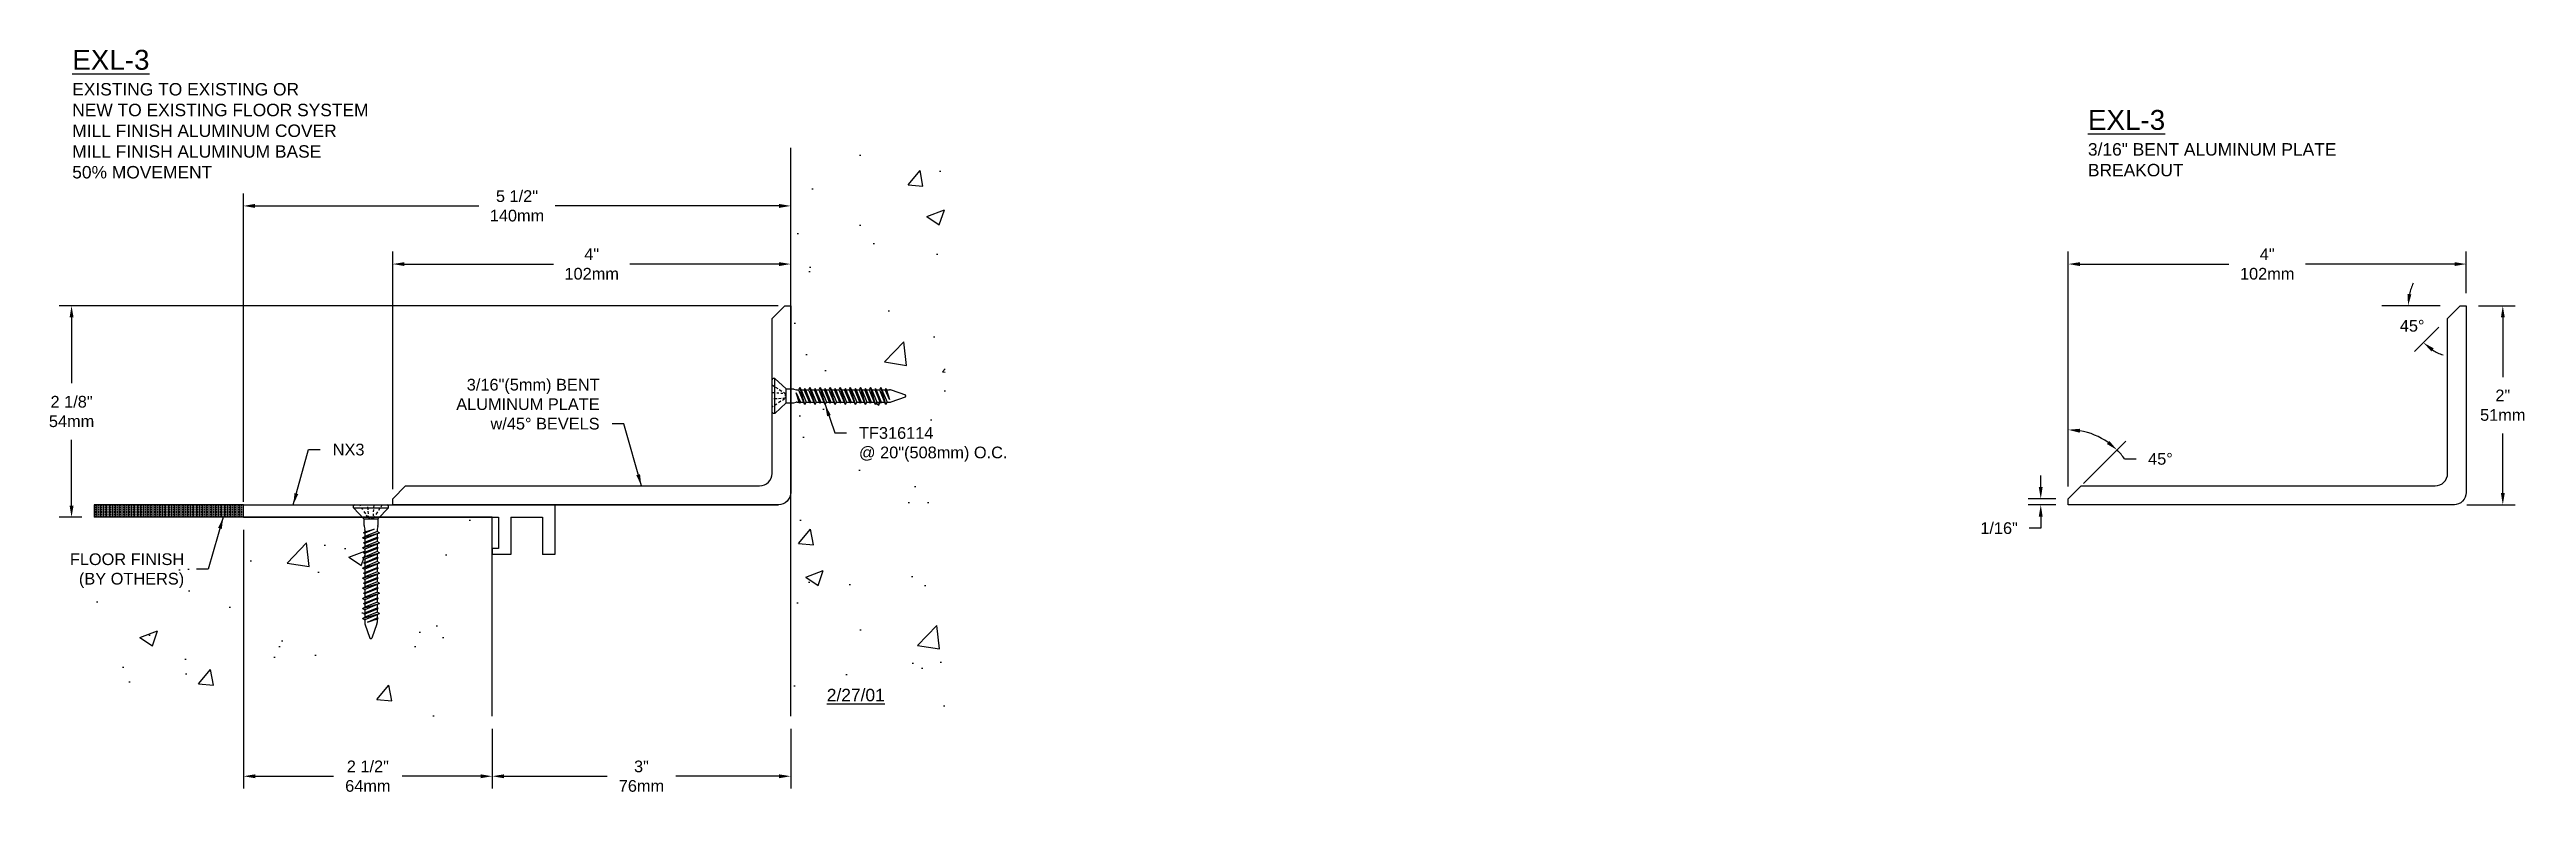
# Model space of a CAD drawing. Header units: inches. Extents: x 0 to 24.8, y 0.5 to 8.1.
import ezdxf

# ---------------------------------------------------------------- set-up
doc = ezdxf.new("R2010")
doc.units = ezdxf.units.IN
doc.header["$MEASUREMENT"] = 0
for name, color, linetype in [('Anchors', 4, 'Continuous'), ('Conditions', 1, 'Continuous'), ('Dimensions', 3, 'Continuous'), ('Metals', 7, 'Continuous'), ('Text', 2, 'Continuous')]:
    doc.layers.add(name, color=color, linetype=linetype)
doc.styles.add('Arial', font='arial.ttf')
doc.dimstyles.new('ARIAL', dxfattribs={"dimtxt": 0.1175, "dimasz": 0.1175, "dimexe": 0.125, "dimexo": 0.125, "dimgap": 0.125, "dimtad": 0, "dimtih": 1, "dimtoh": 1, "dimdec": 4, "dimzin": 0, "dimdsep": 46, "dimlunit": 4, "dimtxsty": 'Arial', "dimcen": 0.09, "dimadec": 0, "dimazin": 0, "dimtfac": 1, "dimtdec": 4, "dimtofl": 0, "dimtmove": 0, "dimatfit": 3, "dimfxl": 0, "dimfrac": 2, "dimtolj": 1, "dimtzin": 0, "dimarcsym": 0})

# ---------------------------------------------------------------- blocks, each defined once
blk = doc.blocks.new('TF-316114')
for p, q in [((-0.163, 0), (0.163, 0)), ((-0.104, -0.013), (-0.113, 0)), ((-0.176, -0.029), (-0.175, -0.01)), ((-0.176, -0.029), (0.176, -0.029)), ((-0.176, -0.029), (-0.07, -0.141)), ((-0.082, -0.047), (-0.091, -0.032)), ((-0.074, -0.28), (0.032, -0.243)), ((-0.07, -0.141), (0.07, -0.141)), ((-0.07, -0.141), (-0.07, -0.208)), ((-0.053, -0.09), (-0.069, -0.066)), ((-0.069, -0.218), (-0.063, -0.244)), ((-0.062, -0.273), (0.032, -0.243)), ((0.032, -0.243), (-0.062, -0.286)), ((-0.031, -0.125), (-0.044, -0.104)), ((-0.031, -0.005), (-0.031, 0)), ((-0.03, -0.026), (-0.03, -0.019)), ((-0.028, -0.051), (-0.029, -0.032)), ((-0.026, -0.091), (-0.028, -0.065)), ((-0.024, -0.126), (-0.025, -0.11)), ((-0.024, -0.135), (-0.011, -0.135)), ((-0.002, -0.135), (0.018, -0.135)), ((0.037, -0.115), (0.024, -0.135)), ((0.024, -0.135), (0.025, -0.125)), ((0.025, -0.11), (0.026, -0.09)), ((0.027, -0.07), (0.029, -0.048)), ((0.03, -0.026), (0.031, -0.008)), ((0.066, -0.071), (0.049, -0.098)), ((0.069, -0.218), (0.063, -0.244)), ((0.07, -0.141), (0.176, -0.029)), ((0.07, -0.141), (0.07, -0.208)), ((0.09, -0.035), (0.075, -0.058)), ((0.11, -0.005), (0.098, -0.022)), ((0.176, -0.029), (0.175, -0.01)), ((-0.086, -0.33), (0.086, -0.28)), ((-0.086, -0.33), (-0.062, -0.317)), ((-0.086, -0.33), (-0.062, -0.343)), ((-0.086, -0.432), (0.086, -0.381)), ((-0.086, -0.432), (-0.062, -0.419)), ((-0.086, -0.432), (-0.062, -0.445)), ((-0.086, -0.534), (0.086, -0.483)), ((-0.074, -0.28), (-0.062, -0.273)), ((-0.074, -0.28), (-0.062, -0.286)), ((-0.074, -0.381), (0.074, -0.33)), ((-0.074, -0.381), (-0.062, -0.375)), ((-0.074, -0.381), (-0.062, -0.387)), ((-0.074, -0.483), (0.074, -0.432)), ((-0.074, -0.483), (-0.062, -0.477)), ((-0.074, -0.483), (-0.062, -0.489)), ((-0.062, -0.253), (-0.062, -0.273)), ((0.062, -0.267), (-0.062, -0.317)), ((-0.062, -0.286), (-0.062, -0.317)), ((0.062, -0.293), (-0.062, -0.343)), ((-0.062, -0.375), (0.062, -0.324)), ((0.062, -0.337), (-0.062, -0.387)), ((-0.062, -0.343), (-0.062, -0.375)), ((0.062, -0.368), (-0.062, -0.419)), ((-0.062, -0.387), (-0.062, -0.419)), ((0.062, -0.394), (-0.062, -0.445)), ((-0.062, -0.477), (0.062, -0.426)), ((0.062, -0.438), (-0.062, -0.489)), ((-0.062, -0.445), (-0.062, -0.477)), ((0.062, -0.47), (-0.062, -0.521)), ((-0.062, -0.489), (-0.062, -0.521)), ((0.062, -0.496), (-0.062, -0.546)), ((0.062, -0.253), (0.062, -0.267)), ((0.086, -0.28), (0.062, -0.267)), ((0.086, -0.28), (0.062, -0.293)), ((0.062, -0.293), (0.062, -0.324)), ((0.074, -0.33), (0.062, -0.324)), ((0.074, -0.33), (0.062, -0.337)), ((0.062, -0.337), (0.062, -0.368)), ((0.086, -0.381), (0.062, -0.368)), ((0.086, -0.381), (0.062, -0.394)), ((0.062, -0.394), (0.062, -0.426)), ((0.074, -0.432), (0.062, -0.426)), ((0.074, -0.432), (0.062, -0.438)), ((0.062, -0.438), (0.062, -0.47)), ((0.086, -0.483), (0.062, -0.47)), ((0.086, -0.483), (0.062, -0.496)), ((0.062, -0.496), (0.062, -0.527)), ((-0.086, -0.534), (-0.062, -0.521)), ((-0.086, -0.534), (-0.062, -0.546)), ((-0.086, -0.635), (0.086, -0.584)), ((-0.086, -0.635), (-0.062, -0.622)), ((-0.086, -0.635), (-0.062, -0.648)), ((-0.086, -0.737), (0.086, -0.686)), ((-0.086, -0.737), (-0.062, -0.724)), ((-0.086, -0.737), (-0.062, -0.75)), ((-0.074, -0.584), (0.074, -0.534)), ((-0.074, -0.584), (-0.062, -0.578)), ((-0.074, -0.584), (-0.062, -0.59)), ((-0.074, -0.686), (0.074, -0.635)), ((-0.074, -0.686), (-0.062, -0.68)), ((-0.074, -0.686), (-0.062, -0.692)), ((-0.074, -0.787), (0.074, -0.737)), ((-0.062, -0.578), (0.062, -0.527)), ((0.062, -0.54), (-0.062, -0.59)), ((-0.062, -0.546), (-0.062, -0.578)), ((0.062, -0.571), (-0.062, -0.622)), ((-0.062, -0.59), (-0.062, -0.622)), ((0.062, -0.597), (-0.062, -0.648)), ((-0.062, -0.68), (0.062, -0.629)), ((0.062, -0.641), (-0.062, -0.692)), ((-0.062, -0.648), (-0.062, -0.68)), ((0.062, -0.673), (-0.062, -0.724)), ((-0.062, -0.692), (-0.062, -0.724)), ((0.062, -0.699), (-0.062, -0.75)), ((-0.062, -0.781), (0.062, -0.73)), ((0.062, -0.743), (-0.062, -0.794)), ((0.074, -0.534), (0.062, -0.527)), ((0.074, -0.534), (0.062, -0.54)), ((0.062, -0.54), (0.062, -0.571)), ((0.086, -0.584), (0.062, -0.571)), ((0.086, -0.584), (0.062, -0.597)), ((0.062, -0.597), (0.062, -0.629)), ((0.074, -0.635), (0.062, -0.629)), ((0.074, -0.635), (0.062, -0.641)), ((0.062, -0.641), (0.062, -0.673)), ((0.086, -0.686), (0.062, -0.673)), ((0.086, -0.686), (0.062, -0.699)), ((0.062, -0.699), (0.062, -0.73)), ((0.074, -0.737), (0.062, -0.73)), ((0.074, -0.737), (0.062, -0.743)), ((0.062, -0.743), (0.062, -0.774)), ((-0.086, -0.838), (0.086, -0.787)), ((-0.086, -0.838), (-0.062, -0.825)), ((-0.086, -0.838), (-0.062, -0.851)), ((-0.086, -0.94), (0.086, -0.889)), ((-0.086, -0.94), (-0.062, -0.927)), ((-0.086, -0.94), (-0.062, -0.953)), ((-0.086, -1.041), (0.086, -0.991)), ((-0.074, -0.787), (-0.062, -0.781)), ((-0.074, -0.787), (-0.062, -0.794)), ((-0.074, -0.889), (0.074, -0.838)), ((-0.074, -0.889), (-0.062, -0.883)), ((-0.074, -0.889), (-0.062, -0.895)), ((-0.074, -0.991), (0.074, -0.94)), ((-0.074, -0.991), (-0.062, -0.984)), ((-0.074, -0.991), (-0.062, -0.997)), ((-0.062, -0.75), (-0.062, -0.781)), ((0.062, -0.774), (-0.062, -0.825)), ((-0.062, -0.794), (-0.062, -0.825)), ((0.062, -0.8), (-0.062, -0.851)), ((-0.062, -0.883), (0.062, -0.832)), ((0.062, -0.844), (-0.062, -0.895)), ((-0.062, -0.851), (-0.062, -0.883)), ((0.062, -0.876), (-0.062, -0.927)), ((-0.062, -0.895), (-0.062, -0.927)), ((0.062, -0.902), (-0.062, -0.953)), ((-0.062, -0.984), (0.062, -0.934)), ((0.062, -0.946), (-0.062, -0.997)), ((-0.062, -0.953), (-0.062, -0.984)), ((0.062, -0.978), (-0.062, -1.028)), ((0.086, -0.787), (0.062, -0.774)), ((0.086, -0.787), (0.062, -0.8)), ((0.062, -0.8), (0.062, -0.832)), ((0.074, -0.838), (0.062, -0.832)), ((0.074, -0.838), (0.062, -0.844)), ((0.062, -0.844), (0.062, -0.876)), ((0.086, -0.889), (0.062, -0.876)), ((0.086, -0.889), (0.062, -0.902)), ((0.062, -0.902), (0.062, -0.934)), ((0.074, -0.94), (0.062, -0.934)), ((0.074, -0.94), (0.062, -0.946)), ((0.062, -0.946), (0.062, -0.978)), ((0.086, -0.991), (0.062, -0.978)), ((0.086, -0.991), (0.062, -1.003)), ((-0.086, -1.041), (-0.062, -1.028)), ((-0.086, -1.041), (-0.062, -1.054)), ((-0.086, -1.143), (0.086, -1.092)), ((-0.086, -1.143), (-0.062, -1.13)), ((-0.086, -1.143), (-0.062, -1.156)), ((-0.074, -1.092), (0.074, -1.041)), ((-0.074, -1.092), (-0.062, -1.086)), ((-0.074, -1.092), (-0.062, -1.098)), ((-0.062, -0.997), (-0.062, -1.028)), ((0.062, -1.003), (-0.062, -1.054)), ((-0.062, -1.086), (0.062, -1.035)), ((0.062, -1.047), (-0.062, -1.098)), ((-0.062, -1.054), (-0.062, -1.086)), ((0.062, -1.079), (-0.062, -1.13)), ((-0.062, -1.098), (-0.062, -1.13)), ((0.062, -1.105), (-0.062, -1.156)), ((-0.062, -1.156), (-0.062, -1.182)), ((-0.06, -1.197), (-0.01, -1.34)), ((-0.034, -1.18), (0.062, -1.137)), ((-0.034, -1.18), (0.074, -1.143)), ((0.062, -1.149), (-0.034, -1.18)), ((0.06, -1.197), (0.01, -1.34)), ((0.062, -1.003), (0.062, -1.035)), ((0.074, -1.041), (0.062, -1.035)), ((0.074, -1.041), (0.062, -1.047)), ((0.062, -1.047), (0.062, -1.079)), ((0.086, -1.092), (0.062, -1.079)), ((0.086, -1.092), (0.062, -1.105)), ((0.062, -1.105), (0.062, -1.137)), ((0.074, -1.143), (0.062, -1.137)), ((0.074, -1.143), (0.062, -1.149)), ((0.062, -1.149), (0.062, -1.182))]:
    blk.add_line(p, q)
for centre, radius, start, end in [((-0.163, -0.011), 0.0112, 90, 175), ((-0.023, -0.208), 0.0465, 180, 191.9357), ((-0.109, -0.253), 0.0465, 0, 11.9357), ((0.109, -0.253), 0.0465, 168.0643, 180), ((0.023, -0.208), 0.0465, 348.0643, 0), ((0.163, -0.011), 0.0112, 5, 90), ((-0.016, -1.182), 0.0465, 180, 199.3058), ((0.016, -1.182), 0.0465, 340.6942, 0), ((0, -1.335), 0.0106, 204.1001, 335.8999)]:
    blk.add_arc(centre, radius, start, end)
blk = doc.blocks.new('TF316114')
blk.add_blockref('TF-316114', (0, 0))
blk = doc.blocks.new('*D2')
at = {"layer": 'Defpoints', "color": 0}
for p in [(4.4, 1.398), (7.4, 1.398), (4.4, 0.796)]:
    blk.add_point(p, dxfattribs=at)
at = {"layer": 'Dimensions', "color": 0, "lineweight": -2}
for p, q in [((4.4, 1.273), (4.4, 0.671)), ((7.4, 1.273), (7.4, 0.671)), ((4.518, 0.796), (5.556, 0.796)), ((7.283, 0.796), (6.244, 0.796))]:
    blk.add_line(p, q, dxfattribs=at)
at = {"layer": 'Dimensions', "color": 0}
for points in [[(4.518, 0.815), (4.518, 0.776), (4.4, 0.796)], [(7.283, 0.815), (7.283, 0.776), (7.4, 0.796)]]:
    blk.add_solid(points, dxfattribs=at)
at = {"layer": 'Dimensions', "color": 0, "insert": (5.9, 0.796), "char_height": 0.1175, "attachment_point": 5, "style": 'Arial'}
blk.add_mtext('\\A1;3"\\P76mm', dxfattribs=at)
blk = doc.blocks.new('*D3')
at = {"layer": 'Defpoints', "color": 0}
for p in [(1.899, 6.526), (7.4, 6.214), (1.899, 3.428)]:
    blk.add_point(p, dxfattribs=at)
at = {"layer": 'Dimensions', "color": 0, "lineweight": -2}
for p, q in [((1.899, 3.553), (1.899, 6.651)), ((2.016, 6.526), (4.265, 6.526)), ((7.283, 6.526), (5.034, 6.526)), ((7.4, 6.339), (7.4, 6.651))]:
    blk.add_line(p, q, dxfattribs=at)
at = {"layer": 'Dimensions', "color": 0}
for points in [[(2.016, 6.546), (2.016, 6.506), (1.899, 6.526)], [(7.283, 6.546), (7.283, 6.506), (7.4, 6.526)]]:
    blk.add_solid(points, dxfattribs=at)
at = {"layer": 'Dimensions', "color": 0, "insert": (4.649, 6.526), "char_height": 0.1175, "attachment_point": 5, "style": 'Arial'}
blk.add_mtext('\\A1;5 1/2"\\P140mm', dxfattribs=at)
blk = doc.blocks.new('*D4')
at = {"layer": 'Defpoints', "color": 0}
for p in [(7.4, 5.523), (0.172, 3.398), (0.4, 3.398)]:
    blk.add_point(p, dxfattribs=at)
at = {"layer": 'Dimensions', "color": 0, "lineweight": -2}
for p, q in [((7.275, 5.523), (0.047, 5.523)), ((0.172, 5.405), (0.172, 4.744)), ((0.172, 3.516), (0.172, 4.177)), ((0.275, 3.398), (0.047, 3.398))]:
    blk.add_line(p, q, dxfattribs=at)
at = {"layer": 'Dimensions', "color": 0}
for points in [[(0.152, 5.405), (0.192, 5.405), (0.172, 5.523)], [(0.152, 3.516), (0.192, 3.516), (0.172, 3.398)]]:
    blk.add_solid(points, dxfattribs=at)
at = {"layer": 'Dimensions', "color": 0, "insert": (0.172, 4.46), "char_height": 0.1175, "attachment_point": 5, "style": 'Arial'}
blk.add_mtext('\\A1;2 1/8"\\P54mm', dxfattribs=at)
blk = doc.blocks.new('*D5')
at = {"layer": 'Defpoints', "color": 0}
for p in [(7.4, 5.942), (7.4, 5.523), (3.4, 3.554)]:
    blk.add_point(p, dxfattribs=at)
at = {"layer": 'Dimensions', "color": 0, "lineweight": -2}
for p, q in [((3.4, 3.679), (3.4, 6.067)), ((7.4, 5.648), (7.4, 6.067)), ((3.518, 5.942), (5.016, 5.942)), ((7.283, 5.942), (5.784, 5.942))]:
    blk.add_line(p, q, dxfattribs=at)
at = {"layer": 'Dimensions', "color": 0}
for points in [[(3.518, 5.961), (3.518, 5.922), (3.4, 5.942)], [(7.283, 5.961), (7.283, 5.922), (7.4, 5.942)]]:
    blk.add_solid(points, dxfattribs=at)
at = {"layer": 'Dimensions', "color": 0, "insert": (5.4, 5.942), "char_height": 0.1175, "attachment_point": 5, "style": 'Arial'}
blk.add_mtext('\\A1;4"\\P102mm', dxfattribs=at)
blk = doc.blocks.new('*D6')
at = {"layer": 'Defpoints', "color": 0}
for p in [(1.9, 3.398), (4.4, 1.398), (4.4, 0.796)]:
    blk.add_point(p, dxfattribs=at)
at = {"layer": 'Dimensions', "color": 0, "lineweight": -2}
for p, q in [((1.9, 3.273), (1.9, 0.671)), ((4.4, 1.273), (4.4, 0.671)), ((2.018, 0.796), (2.805, 0.796)), ((4.283, 0.796), (3.495, 0.796))]:
    blk.add_line(p, q, dxfattribs=at)
at = {"layer": 'Dimensions', "color": 0}
for points in [[(2.018, 0.815), (2.018, 0.776), (1.9, 0.796)], [(4.283, 0.815), (4.283, 0.776), (4.4, 0.796)]]:
    blk.add_solid(points, dxfattribs=at)
at = {"layer": 'Dimensions', "color": 0, "insert": (3.15, 0.796), "char_height": 0.1175, "attachment_point": 5, "style": 'Arial'}
blk.add_mtext('\\A1;2 1/2"\\P64mm', dxfattribs=at)
blk = doc.blocks.new('*D8')
at = {"layer": 'Defpoints', "color": 0}
for p in [(24.241, 5.942), (24.241, 5.523), (20.241, 3.583)]:
    blk.add_point(p, dxfattribs=at)
at = {"layer": 'Dimensions', "color": 0, "lineweight": -2}
for p, q in [((20.241, 3.708), (20.241, 6.067)), ((24.241, 5.648), (24.241, 6.067)), ((20.359, 5.942), (21.857, 5.942)), ((24.124, 5.942), (22.626, 5.942))]:
    blk.add_line(p, q, dxfattribs=at)
at = {"layer": 'Dimensions', "color": 0}
for points in [[(20.359, 5.961), (20.359, 5.922), (20.241, 5.942)], [(24.124, 5.961), (24.124, 5.922), (24.241, 5.942)]]:
    blk.add_solid(points, dxfattribs=at)
at = {"layer": 'Dimensions', "color": 0, "insert": (22.241, 5.942), "char_height": 0.1175, "attachment_point": 5, "style": 'Arial'}
blk.add_mtext('\\A1;4"\\P102mm', dxfattribs=at)
blk = doc.blocks.new('*D9')
at = {"layer": 'Defpoints', "color": 0}
for p in [(24.241, 5.523), (24.609, 5.523), (24.123, 3.523)]:
    blk.add_point(p, dxfattribs=at)
at = {"layer": 'Dimensions', "color": 0, "lineweight": -2}
for p, q in [((24.366, 5.523), (24.734, 5.523)), ((24.609, 5.405), (24.609, 4.806)), ((24.609, 3.641), (24.609, 4.24)), ((24.248, 3.523), (24.734, 3.523))]:
    blk.add_line(p, q, dxfattribs=at)
at = {"layer": 'Dimensions', "color": 0}
for points in [[(24.59, 5.405), (24.629, 5.405), (24.609, 5.523)], [(24.59, 3.641), (24.629, 3.641), (24.609, 3.523)]]:
    blk.add_solid(points, dxfattribs=at)
at = {"layer": 'Dimensions', "color": 0, "insert": (24.609, 4.523), "char_height": 0.1175, "attachment_point": 5, "style": 'Arial'}
blk.add_mtext('\\A1;2"\\P51mm', dxfattribs=at)
blk = doc.blocks.new('*D10')
at = {"layer": 'Defpoints', "color": 0}
for p in [(19.965, 3.523), (20.241, 3.583), (20.241, 3.523)]:
    blk.add_point(p, dxfattribs=at)
at = {"layer": 'Dimensions', "color": 0, "lineweight": -2}
for p, q in [((19.965, 3.701), (19.965, 3.818)), ((20.116, 3.583), (19.84, 3.583)), ((20.116, 3.523), (19.84, 3.523)), ((19.965, 3.288), (19.847, 3.288)), ((19.965, 3.405), (19.965, 3.288))]:
    blk.add_line(p, q, dxfattribs=at)
at = {"layer": 'Dimensions', "color": 0}
for points in [[(19.945, 3.701), (19.984, 3.701), (19.965, 3.583)], [(19.945, 3.405), (19.984, 3.405), (19.965, 3.523)]]:
    blk.add_solid(points, dxfattribs=at)
at = {"layer": 'Dimensions', "color": 0, "insert": (19.546, 3.288), "char_height": 0.1175, "attachment_point": 5, "style": 'Arial'}
blk.add_mtext('\\A1;1/16"', dxfattribs=at)
blk = doc.blocks.new('*D11')
at = {"layer": 'Defpoints', "color": 0}
for p in [(20.241, 4.271), (20.421, 4.253), (20.241, 3.583), (20.241, 3.583), (20.306, 3.648)]:
    blk.add_point(p, dxfattribs=at)
at = {"layer": 'Dimensions', "color": 0, "lineweight": -2}
for p, q in [((20.241, 4.396), (20.241, 4.402)), ((20.395, 3.736), (20.82, 4.162)), ((20.808, 3.984), (20.925, 3.984))]:
    blk.add_line(p, q, dxfattribs=at)
for start, end in [(54.7135, 80.2865), (35.2865, 45)]:
    blk.add_arc((20.241, 3.583), 0.694, start, end, dxfattribs=at)
at = {"layer": 'Dimensions', "color": 0}
for points in [[(20.357, 4.247), (20.36, 4.287), (20.241, 4.277)], [(20.655, 4.164), (20.629, 4.134), (20.732, 4.074)]]:
    blk.add_solid(points, dxfattribs=at)
at = {"layer": 'Dimensions', "color": 0, "insert": (21.168, 3.984), "char_height": 0.1175, "attachment_point": 5, "style": 'Arial'}
blk.add_mtext('\\A1;45°', dxfattribs=at)
blk = doc.blocks.new('BENTPLATE')
blk.add_lwpolyline([(7.282, 3.523), (3.4, 3.523), (3.4, 3.583), (3.53, 3.713), (7.088, 3.713, 0.414214), (7.213, 3.838), (7.213, 5.395), (7.34, 5.523), (7.4, 5.523), (7.4, 3.648, -0.414214), (7.275, 3.523)], format="xyb")
blk = doc.blocks.new('*D17')
at = {"layer": 'Defpoints', "color": 0}
for p in [(23.393, 5.523), (23.978, 5.523), (24.181, 5.523), (23.675, 5.387), (24.054, 5.395)]:
    blk.add_point(p, dxfattribs=at)
at = {"layer": 'Dimensions', "color": 0, "lineweight": -2}
blk.add_line((23.965, 5.307), (23.722, 5.064), dxfattribs=at)
for start, end in [(154.241, 167.1205), (237.8795, 250.759)]:
    blk.add_arc((24.181, 5.523), 0.524, start, end, dxfattribs=at)
at = {"layer": 'Dimensions', "color": 0}
for points in [[(23.69, 5.637), (23.651, 5.642), (23.657, 5.523)], [(23.891, 5.064), (23.915, 5.095), (23.811, 5.152)]]:
    blk.add_solid(points, dxfattribs=at)
at = {"layer": 'Dimensions', "color": 0, "insert": (23.698, 5.321), "char_height": 0.1175, "attachment_point": 5, "style": 'Arial'}
blk.add_mtext('\\A1;45°', dxfattribs=at)
blk = doc.blocks.new('nx3')
for p, q in [((0, 0.375), (0, 0.5)), ((0, 0.5), (3.13, 0.5)), ((3.13, 0.5), (3.13, 0)), ((0, 0.375), (2.562, 0.375)), ((2.562, 0.375), (2.562, 0.062)), ((2.687, 0.375), (2.687, 0)), ((2.687, 0.375), (3.005, 0.375)), ((3.005, 0.375), (3.005, 0)), ((2.5, 0.062), (2.5, 0)), ((2.562, 0.062), (2.5, 0.062)), ((2.687, 0), (2.5, 0)), ((3.13, 0), (3.005, 0))]:
    blk.add_line(p, q)

msp = doc.modelspace()

# ---------------------------------------------------------------- hatches: boundary and pattern name
at = {"layer": 'Conditions'}
h = msp.add_hatch(dxfattribs=at)
h.set_pattern_fill('AR-CONC', color=256, scale=0.25, style=0)
h.set_pattern_definition([(50, (1, 0), (1.79315, -0.15688), [0.1875, -2.0625]), (355, (1, 0), (-0.34688, 1.88048), [0.15, -1.65]), (100.451, (1.1494, -0.013), (1.44627, 1.7236), [0.15935, -1.75286]), (46.184, (1, 0.5), (2.6681, -0.4138), [0.28125, -3.09375]), (96.636, (1.2223, 0.4655), (2.33666, 2.4353), [0.239, -2.6293]), (351.184, (1, 0.5), (2.33665, 2.4353), [0.225, -2.475]), (21, (1.25, 0.375), (1.49227, -1.00655), [0.1875, -2.0625]), (326, (1.25, 0.375), (0.6083, 1.81288), [0.15, -1.65]), (71.451, (1.3744, 0.2911), (2.10056, 0.80633), [0.15935, -1.75286]), (37.5, (1, 0), (0.0304, 0.832235), [0, -1.63, 0, -1.675, 0, -1.65625]), (7.5, (1, 0), (0.657674, 0.98603), [0, -0.955, 0, -1.5925, 0, -0.63125]), (327.5, (0.4425, 0), (1.334556, -0.056387), [0, -0.625, 0, -1.95, 0, -2.5875]), (317.5, (0.1925, 0), (1.45797, 0.25026), [0, -0.8125, 0, -1.295, 0, -1.8375])])
h.paths.add_polyline_path([(8.95291, 7.11042), (7.40003, 7.11042), (7.40003, 4.70149), (7.41603, 4.68634), (7.48798, 4.68634), (7.51871, 4.67985, 0.05212645), (7.52833, 4.67884), (7.5417, 4.67884), (7.55462, 4.70284), (7.56755, 4.67884), (7.59924, 4.67884), (7.6054, 4.69029), (7.61157, 4.67884), (7.64326, 4.67884), (7.65618, 4.70284), (7.66911, 4.67884), (7.7008, 4.67884), (7.70697, 4.69029), (7.71313, 4.67884), (7.74482, 4.67884), (7.75775, 4.70284), (7.77067, 4.67884), (7.80236, 4.67884), (7.80853, 4.69029), (7.81469, 4.67884), (7.84638, 4.67884), (7.85931, 4.70284), (7.87223, 4.67884), (7.90393, 4.67884), (7.91009, 4.69029), (7.91625, 4.67884), (7.94795, 4.67884), (7.96087, 4.70284), (7.9738, 4.67884), (8.00549, 4.67884), (8.01165, 4.69029), (8.01782, 4.67884), (8.04951, 4.67884), (8.06243, 4.70284), (8.07536, 4.67884), (8.10705, 4.67884), (8.11322, 4.69029), (8.11938, 4.67884), (8.15107, 4.67884), (8.164, 4.70284), (8.17692, 4.67884), (8.20861, 4.67884), (8.21478, 4.69029), (8.22094, 4.67884), (8.25263, 4.67884), (8.26556, 4.70284), (8.27848, 4.67884), (8.31018, 4.67884), (8.31634, 4.69029), (8.3225, 4.67884), (8.3542, 4.67884), (8.36712, 4.70284), (8.38005, 4.67884), (8.41174, 4.67884), (8.4179, 4.69029), (8.42407, 4.67884), (8.45669, 4.67884, -0.08443704), (8.47206, 4.67623), (8.61311, 4.62682, -0.77412328), (8.61311, 4.60637), (8.47206, 4.55696, -0.08443704), (8.45669, 4.55434), (8.43083, 4.55434), (8.4179, 4.53034), (8.40498, 4.55434), (8.37329, 4.55434), (8.36712, 4.5429), (8.36096, 4.55434), (8.32927, 4.55434), (8.31634, 4.53034), (8.30342, 4.55434), (8.27172, 4.55434), (8.26556, 4.5429), (8.2594, 4.55434), (8.2277, 4.55434), (8.21478, 4.53034), (8.20185, 4.55434), (8.17016, 4.55434), (8.164, 4.5429), (8.15783, 4.55434), (8.12614, 4.55434), (8.11322, 4.53034), (8.10029, 4.55434), (8.0686, 4.55434), (8.06243, 4.5429), (8.05627, 4.55434), (8.02458, 4.55434), (8.01165, 4.53034), (7.99873, 4.55434), (7.96704, 4.55434), (7.96087, 4.5429), (7.95471, 4.55434), (7.92302, 4.55434), (7.91009, 4.53034), (7.89717, 4.55434), (7.86547, 4.55434), (7.85931, 4.5429), (7.85315, 4.55434), (7.82145, 4.55434), (7.80853, 4.53034), (7.7956, 4.55434), (7.76391, 4.55434), (7.75775, 4.5429), (7.75158, 4.55434), (7.71989, 4.55434), (7.70697, 4.53034), (7.69404, 4.55434), (7.66235, 4.55434), (7.65618, 4.5429), (7.65002, 4.55434), (7.61833, 4.55434), (7.6054, 4.53034), (7.59248, 4.55434), (7.56079, 4.55434), (7.55462, 4.5429), (7.54846, 4.55434), (7.52833, 4.55434, 0.05212645), (7.51871, 4.55334), (7.48798, 4.54684), (7.41603, 4.54684), (7.40003, 4.5317), (7.40003, 3.64784), (7.40003, 1.39804), (8.95291, 1.39804), (8.95291, 3.90103), (8.07483, 3.90103), (8.07483, 4.36221), (8.95291, 4.36221)])
h.paths.add_polyline_path([(8.38567, 1.73024), (8.38567, 1.46821), (7.69701, 1.46821), (7.69701, 1.73024)], flags=16)
h.paths.add_polyline_path([(7.73177, 1.70548), (8.33971, 1.70548), (8.33971, 1.49085), (7.73177, 1.49085)], flags=8)
h = msp.add_hatch(dxfattribs=at)
h.set_pattern_fill('ANSI33', color=256, scale=0.125, angle=45, style=0)
h.set_pattern_definition([(90, (-1.163632, -0.15896), (-0.03125, 7e-18), []), (90, (-1.148007, -0.143335), (-0.03125, 7e-18), [0.015625, -0.0078125])])
h.paths.add_polyline_path([(1.90003, 3.52304), (0.40003, 3.52304), (0.40003, 3.39825), (1.90003, 3.39825)])
h = msp.add_hatch(dxfattribs=at)
h.set_pattern_fill('AR-CONC', color=256, scale=0.25, style=0)
h.paths.add_polyline_path([(4.40003, 3.02304), (4.39886, 3.02304), (4.39886, 3.08504), (4.40003, 3.08504), (4.40003, 3.39804), (3.26612, 3.39804), (3.25078, 3.38184), (3.25078, 3.30989), (3.24428, 3.27916, 0.05212645), (3.24328, 3.26955), (3.24328, 3.25617), (3.26728, 3.24325), (3.24328, 3.23032), (3.24328, 3.19863), (3.25472, 3.19247), (3.24328, 3.18631), (3.24328, 3.15461), (3.26728, 3.14169), (3.24328, 3.12876), (3.24328, 3.09707), (3.25472, 3.09091), (3.24328, 3.08474), (3.24328, 3.05305), (3.26728, 3.04012), (3.24328, 3.0272), (3.24328, 2.99551), (3.25472, 2.98934), (3.24328, 2.98318), (3.24328, 2.95149), (3.26728, 2.93856), (3.24328, 2.92564), (3.24328, 2.89394), (3.25472, 2.88778), (3.24328, 2.88162), (3.24328, 2.84992), (3.26728, 2.837), (3.24328, 2.82407), (3.24328, 2.79238), (3.25472, 2.78622), (3.24328, 2.78006), (3.24328, 2.74836), (3.26728, 2.73544), (3.24328, 2.72251), (3.24328, 2.69082), (3.25472, 2.68466), (3.24328, 2.67849), (3.24328, 2.6468), (3.26728, 2.63387), (3.24328, 2.62095), (3.24328, 2.58926), (3.25472, 2.58309), (3.24328, 2.57693), (3.24328, 2.54524), (3.26728, 2.53231), (3.24328, 2.51939), (3.24328, 2.48769), (3.25472, 2.48153), (3.24328, 2.47537), (3.24328, 2.44367), (3.26728, 2.43075), (3.24328, 2.41782), (3.24328, 2.38613), (3.25472, 2.37997), (3.24328, 2.37381), (3.24328, 2.33327), (3.19125, 2.18476, -0.77412328), (3.1708, 2.18476), (3.11878, 2.33327), (3.11878, 2.36704), (3.09478, 2.37997), (3.11878, 2.39289), (3.11878, 2.42459), (3.10733, 2.43075), (3.11878, 2.43691), (3.11878, 2.46861), (3.09478, 2.48153), (3.11878, 2.49446), (3.11878, 2.52615), (3.10733, 2.53231), (3.11878, 2.53848), (3.11878, 2.57017), (3.09478, 2.58309), (3.11878, 2.59602), (3.11878, 2.62771), (3.10733, 2.63387), (3.11878, 2.64004), (3.11878, 2.67173), (3.09478, 2.68466), (3.11878, 2.69758), (3.11878, 2.72927), (3.10733, 2.73544), (3.11878, 2.7416), (3.11878, 2.77329), (3.09478, 2.78622), (3.11878, 2.79914), (3.11878, 2.83084), (3.10733, 2.837), (3.11878, 2.84316), (3.11878, 2.87486), (3.09478, 2.88778), (3.11878, 2.90071), (3.11878, 2.9324), (3.10733, 2.93856), (3.11878, 2.94473), (3.11878, 2.97642), (3.09478, 2.98934), (3.11878, 3.00227), (3.11878, 3.03396), (3.10733, 3.04012), (3.11878, 3.04629), (3.11878, 3.07798), (3.09478, 3.09091), (3.11878, 3.10383), (3.11878, 3.13552), (3.10733, 3.14169), (3.11878, 3.14785), (3.11878, 3.17954), (3.09478, 3.19247), (3.11878, 3.20539), (3.11878, 3.23709), (3.10733, 3.24325), (3.11878, 3.24941), (3.11878, 3.26955, 0.05212645), (3.11777, 3.27916), (3.11128, 3.30989), (3.11128, 3.38184), (3.09594, 3.39804), (1.89886, 3.39804), (0.40003, 3.39804), (0.40003, 1.39804), (4.40003, 1.39804)])

# ---------------------------------------------------------------- linework, layer by layer
for points in [[(7.40003, 1.39804), (7.40003, 7.11042)], [(1.90003, 3.52304), (0.40003, 3.52304), (0.40003, 3.39825)], [(4.40003, 1.39804), (4.40003, 3.39804), (0.40003, 3.39804)]]:
    msp.add_lwpolyline(points, dxfattribs=at)
at = {"layer": 'Dimensions'}
msp.add_line((23.97805, 5.52284), (23.39332, 5.52284), dxfattribs=at)
at = {"layer": 'Metals'}
msp.add_line((4.40003, 3.52284), (7.27503, 3.52284), dxfattribs=at)

# ---------------------------------------------------------------- block references
at = {"layer": 'Anchors', "rotation": 90}
msp.add_blockref('TF316114', (7.21253, 4.61659), dxfattribs=at)
at = {"layer": 'Anchors'}
msp.add_blockref('TF316114', (3.18103, 3.52284), dxfattribs=at)
at = {"layer": 'Metals'}
for name, p in [('BENTPLATE', (0, 0)), ('BENTPLATE', (0, 0)), ('BENTPLATE', (16.84122, 0)), ('nx3', (1.90003, 3.02304))]:
    msp.add_blockref(name, p, dxfattribs=at)

# ---------------------------------------------------------------- texts
at = {"layer": 'Text', "attachment_point": 1, "style": 'Arial'}
for s, insert, char_height, width in [('{\\LEXL-3\\P\\H0.625x;\\lEXISTING TO EXISTING OR\\PNEW TO EXISTING FLOOR SYSTEM\\PMILL FINISH ALUMINUM COVER\\PMILL FINISH ALUMINUM BASE\\P50% MOVEMENT}', (0.17865, 8.09408), 0.2, 4.9375), ('{\\LEXL-3\\P\\H0.625x;\\l3/16" BENT ALUMINUM PLATE\\PBREAKOUT}', (20.43908, 7.49016), 0.2, 4.9375), ('{\\L2/27/01}', (7.76302, 1.67423), 0.125, 0.9375)]:
    msp.add_mtext(s, dxfattribs=dict(at, insert=insert, char_height=char_height, width=width))
at = {"layer": 'Text', "char_height": 0.1175, "style": 'Arial'}
for s, insert, attachment_point in [('3/16"(5mm) BENT \\PALUMINUM PLATE\\Pw/45° BEVELS', (5.47938, 4.27803), 9), ('TF316114\\P@ 20"(508mm) O.C.', (8.08651, 4.30356), 1), ('NX3', (2.79673, 4.13671), 1), ('FLOOR FINISH\\P(BY OTHERS)', (1.30382, 2.68661), 9)]:
    msp.add_mtext(s, dxfattribs=dict(at, insert=insert, attachment_point=attachment_point))

# ---------------------------------------------------------------- dimensions: what is measured, and where the dimension line sits
at = {"layer": 'Dimensions'}
for base, p1, p2, text, picture, middle in [((1.89886, 6.52602), (7.40003, 6.21432), (1.89886, 3.42804), '<>\\P140mm', '*D3', (4.64944, 6.52602)), ((7.40003, 5.9418), (3.40003, 3.55409), (7.40003, 5.52284), '<>\\P102mm', '*D5', (5.40003, 5.9418)), ((24.24125, 5.9418), (20.24125, 3.58304), (24.24125, 5.52284), '<>\\P102mm', '*D8', (22.24125, 5.9418)), ((4.40003, 0.79586), (1.90003, 3.39784), (4.40003, 1.39804), '<>\\P64mm', '*D6', (3.15003, 0.79586)), ((4.40003, 0.79586), (7.40003, 1.39804), (4.40003, 1.39804), '<>\\P76mm', '*D2', (5.90003, 0.79586))]:
    dim = msp.add_linear_dim(base=base, p1=p1, p2=p2, text=text, dimstyle='ARIAL', dxfattribs=at)
    dim.commit()
    dim.dimension.update_dxf_attribs({"geometry": picture, "text_midpoint": middle})
dim = msp.add_angular_dim_2l(base=(23.67528, 5.38727), line1=((23.97805, 5.52284), (23.39332, 5.52284)), line2=((24.05375, 5.39534), (24.18125, 5.52284)), dimstyle='ARIAL', dxfattribs=at)
dim.commit()
dim.dimension.update_dxf_attribs({"geometry": '*D17', "text_midpoint": (23.69788, 5.321), "dimtype": 162})
dim = msp.add_linear_dim(base=(0.17194, 3.39804), p1=(7.40003, 5.52284), p2=(0.40003, 3.39804), angle=90, text='<>\\P54mm', dimstyle='ARIAL', dxfattribs=at)
dim.commit()
dim.dimension.update_dxf_attribs({"geometry": '*D4', "text_midpoint": (0.17194, 4.46044), "dimtype": 160})
dim = msp.add_linear_dim(base=(24.60949, 5.52284), p1=(24.12334, 3.52304), p2=(24.24125, 5.52284), angle=90, text='<>\\P51mm', dimstyle='ARIAL', dxfattribs=at)
dim.commit()
dim.dimension.update_dxf_attribs({"geometry": '*D9', "text_midpoint": (24.60949, 4.52294)})
dim = msp.add_angular_dim_2l(base=(20.42084, 4.25331), line1=((20.24125, 3.58304), (20.24125, 4.27101)), line2=((20.30625, 3.64804), (20.24125, 3.58304)), dimstyle='ARIAL', dxfattribs=at)
dim.commit()
dim.dimension.update_dxf_attribs({"geometry": '*D11', "text_midpoint": (21.16779, 3.9839)})
dim = msp.add_linear_dim(base=(19.96463, 3.52284), p1=(20.24125, 3.58304), p2=(20.24125, 3.52284), angle=90, dimstyle='ARIAL', dxfattribs=at)
dim.commit()
dim.dimension.update_dxf_attribs({"geometry": '*D10', "text_midpoint": (19.54604, 3.28784)})

# ---------------------------------------------------------------- leaders
at = {"layer": 'Text', "annotation_type": 0, "has_hookline": 1}
for points, hookline_direction, text_width in [([(7.74603, 4.53034), (7.84401, 4.24481), (7.96151, 4.24481)], 0, 1.46963), ([(5.8992, 3.71304), (5.72188, 4.33678), (5.60438, 4.33678)], 1, 1.43228), ([(2.40003, 3.52284), (2.55423, 4.07796), (2.67173, 4.07796)], 0, 0.29936)]:
    msp.add_leader(points, dimstyle='ARIAL', dxfattribs=dict(at, hookline_direction=hookline_direction, text_width=text_width))
at = {"layer": 'Text'}
msp.add_leader([(1.69574, 3.39825), (1.54632, 2.87569), (1.42882, 2.87569)], dimstyle='ARIAL', dxfattribs=at)

doc.saveas('drawing.dxf')
